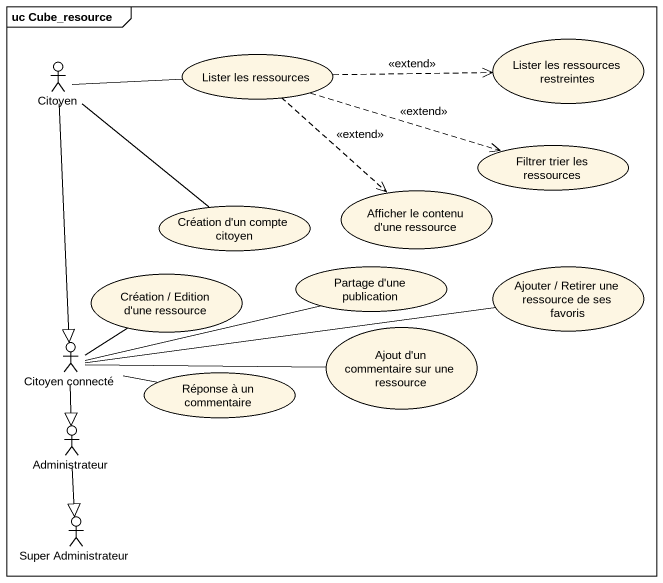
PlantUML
@startuml
mainframe uc Cube_resource
usecase "Lister les ressources restreintes" as Lister_les_ressources
actor Citoyen
usecase "Lister les ressources" as Lister_les_ressources_2
usecase "Filtrer trier les ressources" as Filtrer_trier_les_ressources
usecase "Afficher le contenu d'une ressource" as Afficher_le_contenu_d_une
usecase "Création d'un compte citoyen" as Création_d_un_compte_citoyen
usecase "Création / Edition d'une ressource" as Création_Edition_d_une
usecase "Partage d'une publication" as Partage_d_une_publication
usecase "Ajouter / Retirer une ressource de ses favoris" as Ajouter_Retirer_une
usecase "Ajout d'un commentaire sur une ressource" as Ajout_d_un_commentaire_sur
actor "Citoyen connecté" as Citoyen_connecté
usecase "Réponse à un commentaire" as Réponse_à_un_commentaire
actor Administrateur
actor "Super Administrateur" as Super_Administrateur
Citoyen -right- Lister_les_ressources_2
Citoyen --|> Citoyen_connecté
Lister_les_ressources_2 .right.> Lister_les_ressources : <<extend>>
Lister_les_ressources_2 .right.> Filtrer_trier_les_ressources : <<extend>>
Lister_les_ressources_2 ..> Afficher_le_contenu_d_une : <<extend>>
Création_d_un_compte_citoyen -up- Citoyen
Citoyen_connecté -up- Création_Edition_d_une
Citoyen_connecté -right- Partage_d_une_publication
Citoyen_connecté -right- Ajouter_Retirer_une
Citoyen_connecté -right- Ajout_d_un_commentaire_sur
Citoyen_connecté -right- Réponse_à_un_commentaire
Citoyen_connecté --|> Administrateur
Administrateur --|> Super_Administrateur
@enduml
